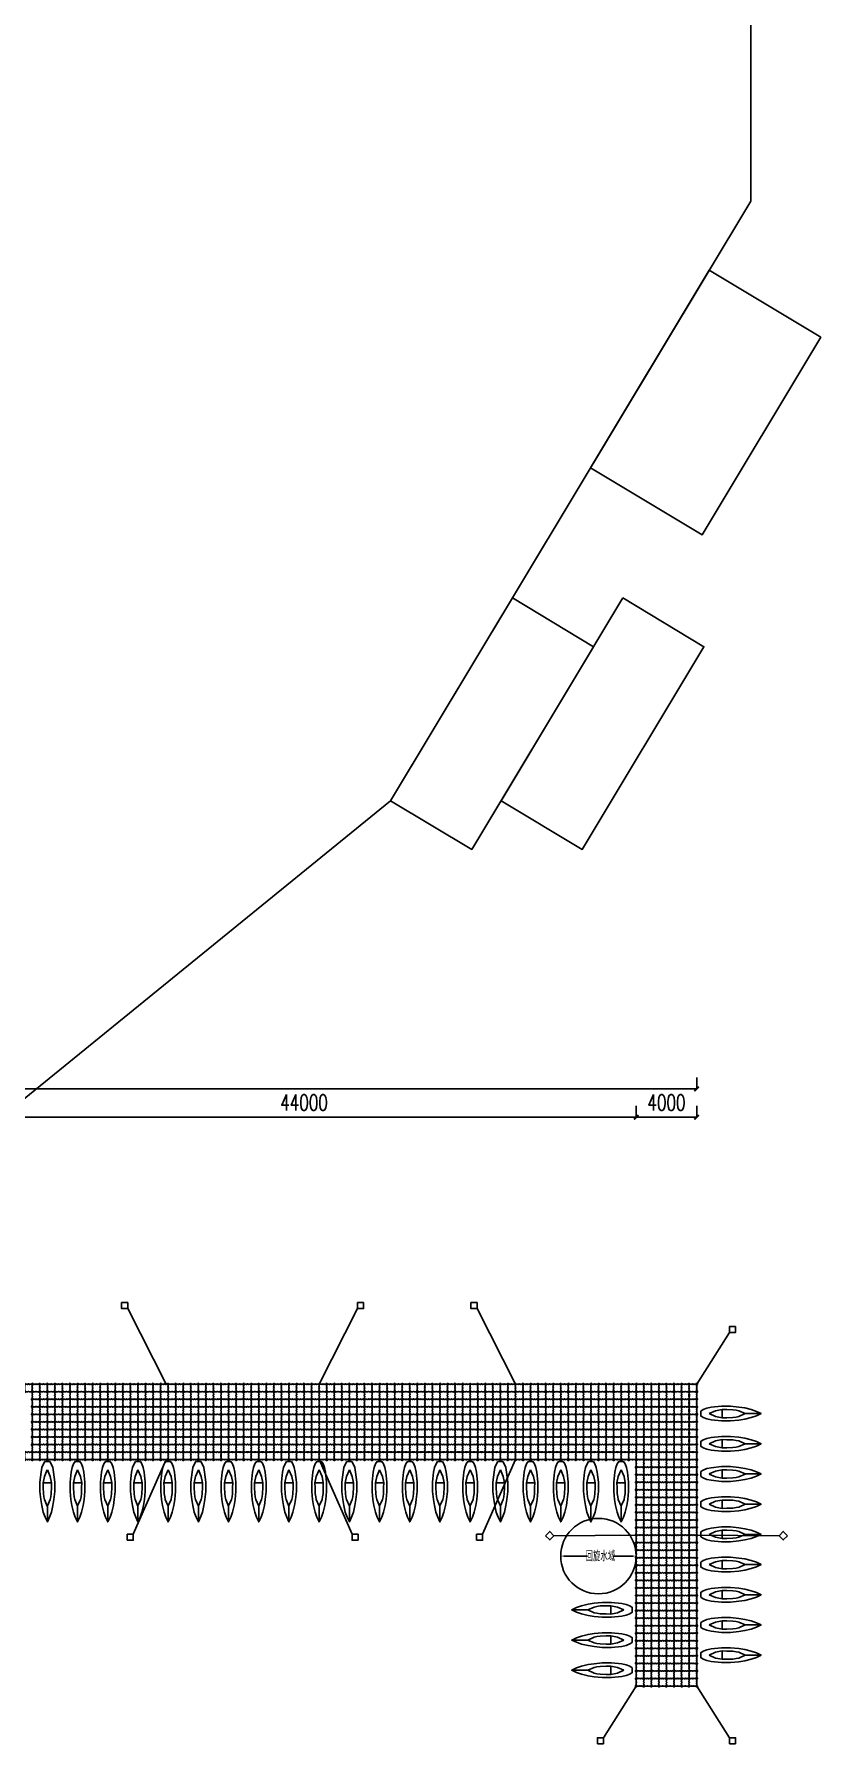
# Model space of a CAD drawing. Extents: x -2575501 to 16617496, y -2334620 to 1078419.
# Drawn here: x 7866715 to 7918807, y 340673 to 453913 of the extents above; entities that cross this region are included whole.
import ezdxf

# ---------------------------------------------------------------- set-up
doc = ezdxf.new("R2010")
doc.units = 0
doc.header["$LTSCALE"] = 10
doc.header["$MEASUREMENT"] = 0
for name, color, linetype in [('W-FLOAT_BOWL浮筒', 253, 'Continuous'), ('固定锚', 5, 'Continuous'), ('平面配景', 7, 'Continuous')]:
    doc.layers.add(name, color=color, linetype=linetype)
doc.styles.add('STANDARD_T3', font='simplex.shx', dxfattribs={"width": 0.7, "bigfont": 'gbcbig.shx'})
doc.dimstyles.new('W&&200', dxfattribs={"dimtxt": 700, "dimasz": 200, "dimexe": 500, "dimexo": 600, "dimgap": 200, "dimtad": 1, "dimdec": 0, "dimzin": 0, "dimdsep": 46, "dimtxsty": 'STANDARD_T3', "dimcen": 0.09, "dimclrd": 1, "dimclre": 1, "dimclrt": 7, "dimazin": 2, "dimtfac": 1, "dimtdec": 0, "dimtix": 1, "dimtmove": 2, "dimatfit": 3, "dimfxl": 100, "dimtolj": 1, "dimtzin": 0, "dimarcsym": 0})
doc.dimstyles.new('W__300', dxfattribs={"dimtxt": 1050, "dimasz": 300, "dimexe": 750, "dimexo": 900, "dimgap": 450, "dimtad": 1, "dimdec": 0, "dimzin": 0, "dimdsep": 46, "dimtxsty": 'STANDARD_T3', "dimblk": 'ARCHTICK', "dimcen": 0.09, "dimclrd": 1, "dimclre": 1, "dimclrt": 2, "dimadec": 0, "dimazin": 0, "dimtfac": 1, "dimtdec": 0, "dimtix": 1, "dimtmove": 2, "dimatfit": 3, "dimldrblk": 'ARCHTICK', "dimfxl": 1, "dimtolj": 1, "dimtzin": 0, "dimarcsym": 0})

# ---------------------------------------------------------------- blocks, each defined once
blk = doc.blocks.new('橙浮筒')
at = {"layer": 'W-FLOAT_BOWL浮筒', "color": 30}
for p, q in [((-549, 527), (-527, 549)), ((-549, 473), (-521, 445)), ((-549, 27), (-521, 55)), ((-516, 261), (-516, 239)), ((-484, 301), (-513, 268)), ((-484, 199), (-513, 232)), ((-500, 395), (-500, 351)), ((-500, 149), (-500, 105)), ((-484, 329), (-497, 345)), ((-484, 171), (-497, 155)), ((-481, 307), (-481, 323)), ((-481, 193), (-481, 177)), ((-445, 479), (-479, 445)), ((-479, 55), (-445, 21)), ((-473, 549), (-445, 521)), ((-351, 500), (-395, 500)), ((-351, 0), (-395, 0)), ((-329, 484), (-345, 497)), ((-307, 481), (-323, 481)), ((-301, 484), (-268, 513)), ((-297, -13), (-264, 16)), ((-239, 516), (-261, 516)), ((-242, 19), (-258, 19)), ((-203, -13), (-236, 16)), ((-199, 484), (-232, 513)), ((-193, 481), (-177, 481)), ((-171, 484), (-155, 497)), ((-105, 500), (-149, 500)), ((-105, 0), (-149, 0)), ((-27, 549), (-55, 521)), ((-55, 479), (-21, 445)), ((-21, 55), (-55, 21)), ((-19, 258), (-19, 242)), ((13, 297), (-16, 264)), ((13, 203), (-16, 236)), ((0, 395), (0, 351)), ((0, 149), (0, 105)), ((13, 333), (3, 345)), ((13, 167), (3, 155)), ((16, 304), (16, 326)), ((16, 196), (16, 174)), ((49, 473), (21, 445)), ((49, 27), (21, 55)), ((27, 549), (49, 527)), ((-527, -49), (-549, -27)), ((-473, -49), (-445, -21)), ((-333, -13), (-345, -3)), ((-304, -16), (-326, -16)), ((-196, -16), (-174, -16)), ((-167, -13), (-155, -3)), ((-27, -49), (-55, -21)), ((49, -27), (27, -49))]:
    blk.add_line(p, q, dxfattribs=at)
for centre, radius, start, end in [((-522, 500), 38, 135, 225), ((-522, 0), 38, 135, 225), ((-524, 500), 7, 90, 270), ((-524, 0), 7, 90, 270), ((-500, 522), 38, 45, 135), ((-500, 500), 25, 106.2602, 163.7398), ((-500, 500), 25, 196.2602, 253.7398), ((-500, 0), 25, 106.2602, 163.7398), ((-570, 395), 70, 0, 45), ((-570, 105), 70, 315, 0), ((-506, 261), 10, 137.72631, 180), ((-506, 239), 10, 180, 222.27369), ((-500, 524), 7, 0, 180), ((-500, 476), 7, 180, 0), ((-500, 24), 7, 0, 180), ((-430, 395), 70, 135, 180), ((-490, 351), 10, 180, 222.27369), ((-490, 149), 10, 137.72631, 180), ((-430, 105), 70, 180, 225), ((-500, 500), 25, 16.2602, 73.7398), ((-500, 500), 25, 286.2602, 343.7398), ((-500, 0), 25, 16.2602, 73.7398), ((-491, 323), 10, 0, 42.27369), ((-491, 307), 10, 317.72631, 0), ((-491, 193), 10, 0, 42.27369), ((-491, 177), 10, 317.72631, 0), ((-476, 500), 7, 270, 90), ((-476, 0), 7, 270, 90), ((-395, 570), 70, 225, 270), ((-395, 430), 70, 90, 135), ((-395, 70), 70, 225, 270), ((-395, -70), 70, 90, 135), ((-351, 490), 10, 47.72631, 90), ((-351, -10), 10, 47.72631, 90), ((-323, 491), 10, 227.72631, 270), ((-307, 491), 10, 270, 312.27369), ((-261, 506), 10, 90, 132.27369), ((-258, 9), 10, 90, 132.27369), ((-242, 9), 10, 47.72631, 90), ((-239, 506), 10, 47.72631, 90), ((-193, 491), 10, 227.72631, 270), ((-177, 491), 10, 270, 312.27369), ((-149, 490), 10, 90, 132.27369), ((-149, -10), 10, 90, 132.27369), ((-105, 570), 70, 270, 315), ((-105, 430), 70, 45, 90), ((-105, 70), 70, 270, 315), ((-105, -70), 70, 45, 90), ((-24, 500), 7, 90, 270), ((-24, 0), 7, 90, 270), ((0, 522), 38, 45, 135), ((0, 500), 25, 106.2602, 163.7398), ((0, 500), 25, 196.2602, 253.7398), ((0, 0), 25, 106.2602, 163.7398), ((-70, 395), 70, 0, 45), ((-70, 105), 70, 315, 0), ((-9, 258), 10, 137.72631, 180), ((-9, 242), 10, 180, 222.27369), ((0, 524), 7, 0, 180), ((0, 476), 7, 180, 0), ((0, 24), 7, 0, 180), ((70, 395), 70, 135, 180), ((10, 351), 10, 180, 222.27369), ((10, 149), 10, 137.72631, 180), ((70, 105), 70, 180, 225), ((0, 500), 25, 16.2602, 73.7398), ((0, 500), 25, 286.2602, 343.7398), ((0, 0), 25, 16.2602, 73.7398), ((6, 326), 10, 0, 42.27369), ((6, 304), 10, 317.72631, 0), ((6, 196), 10, 0, 42.27369), ((6, 174), 10, 317.72631, 0), ((24, 500), 7, 270, 90), ((24, 0), 7, 270, 90), ((22, 500), 38, 315, 45), ((22, 0), 38, 315, 45), ((-500, -22), 38, 225, 315), ((-500, 0), 25, 196.2602, 253.7398), ((-500, -24), 7, 180, 0), ((-500, 0), 25, 286.2602, 343.7398), ((-326, -6), 10, 227.72631, 270), ((-304, -6), 10, 270, 312.27369), ((-196, -6), 10, 227.72631, 270), ((-174, -6), 10, 270, 312.27369), ((0, -22), 38, 225, 315), ((0, 0), 25, 196.2602, 253.7398), ((0, -24), 7, 180, 0), ((0, 0), 25, 286.2602, 343.7398)]:
    blk.add_arc(centre, radius, start, end, dxfattribs=at)
blk = doc.blocks.new('*U227')
blk.add_blockref('橙浮筒', (250, -250))
blk = doc.blocks.new('*U228')
at = {"color": 0, "linetype": 'ByBlock', "lineweight": -2, "transparency": 16777216}
for p in [(0, 0), (0, -500), (0, -1000), (0, -1500), (0, -2000), (0, -2500), (0, -3000), (0, -3500)]:
    blk.add_blockref('*U227', p, dxfattribs=at)
blk = doc.blocks.new('*U211')
blk.add_blockref('橙浮筒', (250, -250))
blk = doc.blocks.new('*U212')
at = {"color": 0, "linetype": 'ByBlock', "lineweight": -2, "transparency": 16777216}
for p in [(0, 0), (500, 0), (1000, 0), (1500, 0), (2000, 0), (2500, 0), (3000, 0), (3500, 0), (4000, 0), (4500, 0), (5000, 0), (5500, 0), (6000, 0), (6500, 0), (7000, 0), (7500, 0), (8000, 0), (8500, 0), (9000, 0), (9500, 0), (10000, 0), (10500, 0), (11000, 0), (11500, 0), (12000, 0), (12500, 0), (13000, 0), (13500, 0), (14000, 0), (14500, 0), (15000, 0), (15500, 0), (16000, 0), (16500, 0), (17000, 0), (17500, 0), (18000, 0), (18500, 0), (19000, 0), (19500, 0), (20000, 0), (20500, 0), (21000, 0), (21500, 0), (22000, 0), (22500, 0), (23000, 0), (23500, 0), (24000, 0), (24500, 0), (25000, 0), (25500, 0), (26000, 0), (26500, 0), (27000, 0), (27500, 0), (28000, 0), (28500, 0), (29000, 0), (29500, 0), (30000, 0), (30500, 0), (31000, 0), (31500, 0), (32000, 0), (32500, 0), (33000, 0), (33500, 0), (34000, 0), (34500, 0), (35000, 0), (35500, 0), (36000, 0), (36500, 0)]:
    blk.add_blockref('*U211', p, dxfattribs=at)
blk = doc.blocks.new('蓝浮筒')
at = {"layer": 'W-FLOAT_BOWL浮筒', "color": 5}
for p, q in [((-549, 527), (-527, 549)), ((-549, 473), (-521, 445)), ((-549, 27), (-521, 55)), ((-516, 261), (-516, 239)), ((-484, 301), (-513, 268)), ((-484, 199), (-513, 232)), ((-500, 395), (-500, 351)), ((-500, 149), (-500, 105)), ((-484, 329), (-497, 345)), ((-484, 171), (-497, 155)), ((-481, 307), (-481, 323)), ((-481, 193), (-481, 177)), ((-445, 479), (-479, 445)), ((-479, 55), (-445, 21)), ((-473, 549), (-445, 521)), ((-351, 500), (-395, 500)), ((-351, 0), (-395, 0)), ((-329, 484), (-345, 497)), ((-307, 481), (-323, 481)), ((-301, 484), (-268, 513)), ((-297, -13), (-264, 16)), ((-239, 516), (-261, 516)), ((-242, 19), (-258, 19)), ((-203, -13), (-236, 16)), ((-199, 484), (-232, 513)), ((-193, 481), (-177, 481)), ((-171, 484), (-155, 497)), ((-105, 500), (-149, 500)), ((-105, 0), (-149, 0)), ((-27, 549), (-55, 521)), ((-55, 479), (-21, 445)), ((-21, 55), (-55, 21)), ((-19, 258), (-19, 242)), ((13, 297), (-16, 264)), ((13, 203), (-16, 236)), ((0, 395), (0, 351)), ((0, 149), (0, 105)), ((13, 333), (3, 345)), ((13, 167), (3, 155)), ((16, 304), (16, 326)), ((16, 196), (16, 174)), ((49, 473), (21, 445)), ((49, 27), (21, 55)), ((27, 549), (49, 527)), ((-527, -49), (-549, -27)), ((-473, -49), (-445, -21)), ((-333, -13), (-345, -3)), ((-304, -16), (-326, -16)), ((-196, -16), (-174, -16)), ((-167, -13), (-155, -3)), ((-27, -49), (-55, -21)), ((49, -27), (27, -49))]:
    blk.add_line(p, q, dxfattribs=at)
for centre, radius, start, end in [((-522, 500), 38, 135, 225), ((-522, 0), 38, 135, 225), ((-524, 500), 7, 90, 270), ((-524, 0), 7, 90, 270), ((-500, 522), 38, 45, 135), ((-500, 500), 25, 106.2602, 163.7398), ((-500, 500), 25, 196.2602, 253.7398), ((-500, 0), 25, 106.2602, 163.7398), ((-570, 395), 70, 0, 45), ((-570, 105), 70, 315, 0), ((-506, 261), 10, 137.72631, 180), ((-506, 239), 10, 180, 222.27369), ((-500, 524), 7, 0, 180), ((-500, 476), 7, 180, 0), ((-500, 24), 7, 0, 180), ((-430, 395), 70, 135, 180), ((-490, 351), 10, 180, 222.27369), ((-490, 149), 10, 137.72631, 180), ((-430, 105), 70, 180, 225), ((-500, 500), 25, 16.2602, 73.7398), ((-500, 500), 25, 286.2602, 343.7398), ((-500, 0), 25, 16.2602, 73.7398), ((-491, 323), 10, 0, 42.27369), ((-491, 307), 10, 317.72631, 0), ((-491, 193), 10, 0, 42.27369), ((-491, 177), 10, 317.72631, 0), ((-476, 500), 7, 270, 90), ((-476, 0), 7, 270, 90), ((-395, 570), 70, 225, 270), ((-395, 430), 70, 90, 135), ((-395, 70), 70, 225, 270), ((-395, -70), 70, 90, 135), ((-351, 490), 10, 47.72631, 90), ((-351, -10), 10, 47.72631, 90), ((-323, 491), 10, 227.72631, 270), ((-307, 491), 10, 270, 312.27369), ((-261, 506), 10, 90, 132.27369), ((-258, 9), 10, 90, 132.27369), ((-242, 9), 10, 47.72631, 90), ((-239, 506), 10, 47.72631, 90), ((-193, 491), 10, 227.72631, 270), ((-177, 491), 10, 270, 312.27369), ((-149, 490), 10, 90, 132.27369), ((-149, -10), 10, 90, 132.27369), ((-105, 570), 70, 270, 315), ((-105, 430), 70, 45, 90), ((-105, 70), 70, 270, 315), ((-105, -70), 70, 45, 90), ((-24, 500), 7, 90, 270), ((-24, 0), 7, 90, 270), ((0, 522), 38, 45, 135), ((0, 500), 25, 106.2602, 163.7398), ((0, 500), 25, 196.2602, 253.7398), ((0, 0), 25, 106.2602, 163.7398), ((-70, 395), 70, 0, 45), ((-70, 105), 70, 315, 0), ((-9, 258), 10, 137.72631, 180), ((-9, 242), 10, 180, 222.27369), ((0, 524), 7, 0, 180), ((0, 476), 7, 180, 0), ((0, 24), 7, 0, 180), ((70, 395), 70, 135, 180), ((10, 351), 10, 180, 222.27369), ((10, 149), 10, 137.72631, 180), ((70, 105), 70, 180, 225), ((0, 500), 25, 16.2602, 73.7398), ((0, 500), 25, 286.2602, 343.7398), ((0, 0), 25, 16.2602, 73.7398), ((6, 326), 10, 0, 42.27369), ((6, 304), 10, 317.72631, 0), ((6, 196), 10, 0, 42.27369), ((6, 174), 10, 317.72631, 0), ((24, 500), 7, 270, 90), ((24, 0), 7, 270, 90), ((22, 500), 38, 315, 45), ((22, 0), 38, 315, 45), ((-500, -22), 38, 225, 315), ((-500, 0), 25, 196.2602, 253.7398), ((-500, -24), 7, 180, 0), ((-500, 0), 25, 286.2602, 343.7398), ((-326, -6), 10, 227.72631, 270), ((-304, -6), 10, 270, 312.27369), ((-196, -6), 10, 227.72631, 270), ((-174, -6), 10, 270, 312.27369), ((0, -22), 38, 225, 315), ((0, 0), 25, 196.2602, 253.7398), ((0, -24), 7, 180, 0), ((0, 0), 25, 286.2602, 343.7398)]:
    blk.add_arc(centre, radius, start, end, dxfattribs=at)
blk = doc.blocks.new('*U249')
blk.add_blockref('蓝浮筒', (250, -250))
blk = doc.blocks.new('*U250')
at = {"color": 0, "linetype": 'ByBlock', "lineweight": -2, "transparency": 16777216}
for p in [(55500, 3500), (56000, 3500), (56500, 3500), (57000, 3500), (57500, 3500), (58000, 3500), (58500, 3500), (59000, 3500), (59500, 3500), (60000, 3500), (60500, 3500), (61000, 3500), (61500, 3500), (62000, 3500), (62500, 3500), (63000, 3500), (63500, 3500), (64000, 3500), (64500, 3500), (65000, 3500), (65500, 3500), (66000, 3500), (66500, 3500), (67000, 3500), (67500, 3500), (68000, 3500), (68500, 3500), (69000, 3500), (69500, 3500), (70000, 3500), (70500, 3500), (71000, 3500), (71500, 3500), (72000, 3500), (72500, 3500), (73000, 3500), (73500, 3500), (74000, 3500), (74500, 3500), (75000, 3500), (75500, 3500), (76000, 3500), (76500, 3500), (77000, 3500), (77500, 3500), (78000, 3500), (78500, 3500), (79000, 3500), (79500, 3500), (80000, 3500), (80500, 3500), (81000, 3500), (81500, 3500), (82000, 3500), (82500, 3500), (83000, 3500), (83500, 3500), (84000, 3500), (84500, 3500), (85000, 3500), (85500, 3500), (86000, 3500), (86500, 3500), (87000, 3500), (87500, 3500), (88000, 3500), (88500, 3500), (89000, 3500), (89500, 3500), (90000, 3500), (90500, 3500), (91000, 3500), (91500, 3500), (92000, 3500), (92500, 3500), (93000, 3500), (93500, 3500), (94000, 3500), (94500, 3500), (95000, 3500), (95500, 3500), (96000, 3500), (96500, 3500), (97000, 3500), (97500, 3500), (98000, 3500), (98500, 3500), (55500, 3000), (55500, 2500), (55500, 2000), (56000, 3000), (56000, 2500), (56000, 2000), (56500, 3000), (56500, 2500), (56500, 2000), (57000, 3000), (57000, 2500), (57000, 2000), (57500, 3000), (57500, 2500), (57500, 2000), (58000, 3000), (58000, 2500), (58000, 2000), (58500, 3000), (58500, 2500), (58500, 2000), (59000, 3000), (59000, 2500), (59000, 2000), (59500, 3000), (59500, 2500), (59500, 2000), (60000, 3000), (60000, 2500), (60000, 2000), (60500, 3000), (60500, 2500), (60500, 2000), (61000, 3000), (61000, 2500), (61000, 2000), (61500, 3000), (61500, 2500), (61500, 2000), (62000, 3000), (62000, 2500), (62000, 2000), (62500, 3000), (62500, 2500), (62500, 2000), (63000, 3000), (63000, 2500), (63000, 2000), (63500, 3000), (63500, 2500), (63500, 2000), (64000, 3000), (64000, 2500), (64000, 2000), (64500, 3000), (64500, 2500), (64500, 2000), (65000, 3000), (65000, 2500), (65000, 2000), (65500, 3000), (65500, 2500), (65500, 2000), (66000, 3000), (66000, 2500), (66000, 2000), (66500, 3000), (66500, 2500), (66500, 2000), (67000, 3000), (67000, 2500), (67000, 2000), (67500, 3000), (67500, 2500), (67500, 2000), (68000, 3000), (68000, 2500), (68000, 2000), (68500, 3000), (68500, 2500), (68500, 2000), (69000, 3000), (69000, 2500), (69000, 2000), (69500, 3000), (69500, 2500), (69500, 2000), (70000, 3000), (70000, 2500), (70000, 2000), (70500, 3000), (70500, 2500), (70500, 2000), (71000, 3000), (71000, 2500), (71000, 2000), (71500, 3000), (71500, 2500), (71500, 2000), (72000, 3000), (72000, 2500), (72000, 2000), (72500, 3000), (72500, 2500), (72500, 2000), (73000, 3000), (73000, 2500), (73000, 2000), (73500, 3000), (73500, 2500), (73500, 2000), (74000, 3000), (74000, 2500), (74000, 2000), (74500, 3000), (74500, 2500), (74500, 2000), (75000, 3000), (75000, 2500), (75000, 2000), (75500, 3000), (75500, 2500), (75500, 2000), (76000, 3000), (76000, 2500), (76000, 2000), (76500, 3000), (76500, 2500), (76500, 2000), (77000, 3000), (77000, 2500), (77000, 2000), (77500, 3000), (77500, 2500), (77500, 2000), (78000, 3000), (78000, 2500), (78000, 2000), (78500, 3000), (78500, 2500), (78500, 2000), (79000, 3000), (79000, 2500), (79000, 2000), (79500, 3000), (79500, 2500), (79500, 2000), (80000, 3000), (80000, 2500), (80000, 2000), (80500, 3000), (80500, 2500), (80500, 2000), (81000, 3000), (81000, 2500), (81000, 2000), (81500, 3000), (81500, 2500), (81500, 2000), (82000, 3000), (82000, 2500), (82000, 2000), (82500, 3000), (82500, 2500), (82500, 2000), (83000, 3000), (83000, 2500), (83000, 2000), (83500, 3000), (83500, 2500), (83500, 2000), (84000, 3000), (84000, 2500), (84000, 2000), (84500, 3000), (84500, 2500), (84500, 2000), (85000, 3000), (85000, 2500), (85000, 2000), (85500, 3000), (85500, 2500), (85500, 2000), (86000, 3000), (86000, 2500), (86000, 2000), (86500, 3000), (86500, 2500), (86500, 2000), (87000, 3000), (87000, 2500), (87000, 2000), (87500, 3000), (87500, 2500), (87500, 2000), (88000, 3000), (88000, 2500), (88000, 2000), (88500, 3000), (88500, 2500), (88500, 2000), (89000, 3000), (89000, 2500), (89000, 2000), (89500, 3000), (89500, 2500), (89500, 2000), (90000, 3000), (90000, 2500), (90000, 2000), (90500, 3000), (90500, 2500), (90500, 2000), (91000, 3000), (91000, 2500), (91000, 2000), (91500, 3000), (91500, 2500), (91500, 2000), (92000, 3000), (92000, 2500), (92000, 2000), (92500, 3000), (92500, 2500), (92500, 2000), (93000, 3000), (93000, 2500), (93000, 2000), (93500, 3000), (93500, 2500), (93500, 2000), (94000, 3000), (94000, 2500), (94000, 2000), (94500, 3000), (94500, 2500), (94500, 2000), (95000, 3000), (95000, 2500), (95000, 2000), (95500, 3000), (95500, 2500), (95500, 2000), (96000, 3000), (96000, 2500), (96000, 2000), (96500, 3000), (96500, 2500), (96500, 2000), (97000, 3000), (97000, 2500), (97000, 2000), (97500, 3000), (97500, 2500), (97500, 2000), (98000, 3000), (98000, 2500), (98000, 2000), (98500, 3000), (98500, 2500), (98500, 2000), (55500, 1500), (55500, 1000), (56000, 1500), (56000, 1000), (56500, 1500), (56500, 1000), (57000, 1500), (57000, 1000), (57500, 1500), (57500, 1000), (58000, 1500), (58000, 1000), (58500, 1500), (58500, 1000), (59000, 1500), (59000, 1000), (59500, 1500), (59500, 1000), (60000, 1500), (60000, 1000), (60500, 1500), (60500, 1000), (61000, 1500), (61000, 1000), (61500, 1500), (61500, 1000), (62000, 1500), (62000, 1000), (62500, 1500), (62500, 1000), (63000, 1500), (63000, 1000), (63500, 1500), (63500, 1000), (64000, 1500), (64000, 1000), (64500, 1500), (64500, 1000), (65000, 1500), (65000, 1000), (65500, 1500), (65500, 1000), (66000, 1500), (66000, 1000), (66500, 1500), (66500, 1000), (67000, 1500), (67000, 1000), (67500, 1500), (67500, 1000), (68000, 1500), (68000, 1000), (68500, 1500), (68500, 1000), (69000, 1500), (69000, 1000), (69500, 1500), (69500, 1000), (70000, 1500), (70000, 1000), (70500, 1500), (70500, 1000), (71000, 1500), (71000, 1000), (71500, 1500), (71500, 1000), (72000, 1500), (72000, 1000), (72500, 1500), (72500, 1000), (73000, 1500), (73000, 1000), (73500, 1500), (73500, 1000), (74000, 1500), (74000, 1000), (74500, 1500), (74500, 1000), (75000, 1500), (75000, 1000), (75500, 1500), (75500, 1000), (76000, 1500), (76000, 1000), (76500, 1500), (76500, 1000), (77000, 1500), (77000, 1000), (77500, 1500), (77500, 1000), (78000, 1500), (78000, 1000), (78500, 1500), (78500, 1000), (79000, 1500), (79000, 1000), (79500, 1500), (79500, 1000), (80000, 1500), (80000, 1000), (80500, 1500), (80500, 1000), (81000, 1500), (81000, 1000), (81500, 1500), (81500, 1000), (82000, 1500), (82000, 1000), (82500, 1500), (82500, 1000), (83000, 1500), (83000, 1000), (83500, 1500), (83500, 1000), (84000, 1500), (84000, 1000), (84500, 1500), (84500, 1000), (85000, 1500), (85000, 1000), (85500, 1500), (85500, 1000), (86000, 1500), (86000, 1000), (86500, 1500), (86500, 1000), (87000, 1500), (87000, 1000), (87500, 1500), (87500, 1000), (88000, 1500), (88000, 1000), (88500, 1500), (88500, 1000), (89000, 1500), (89000, 1000), (89500, 1500), (89500, 1000), (90000, 1500), (90000, 1000), (90500, 1500), (90500, 1000), (91000, 1500), (91000, 1000), (91500, 1500), (91500, 1000), (92000, 1500), (92000, 1000), (92500, 1500), (92500, 1000), (93000, 1500), (93000, 1000), (93500, 1500), (93500, 1000), (94000, 1500), (94000, 1000), (94500, 1500), (94500, 1000), (95000, 1500), (95000, 1000), (95500, 1500), (95500, 1000), (96000, 1500), (96000, 1000), (96500, 1500), (96500, 1000), (97000, 1500), (97000, 1000), (97500, 1500), (97500, 1000), (98000, 1500), (98000, 1000), (98500, 1500), (98500, 1000), (55500, 500), (55500, 0), (56000, 500), (56000, 0), (56500, 500), (56500, 0), (57000, 500), (57000, 0), (57500, 500), (57500, 0), (58000, 500), (58000, 0), (58500, 500), (58500, 0), (59000, 500), (59000, 0), (59500, 500), (59500, 0), (60000, 500), (60000, 0), (60500, 500), (60500, 0), (61000, 500), (61000, 0), (61500, 500), (61500, 0), (62000, 500), (62000, 0), (62500, 500), (62500, 0), (63000, 500), (63000, 0), (63500, 500), (63500, 0), (64000, 500), (64000, 0), (64500, 500), (64500, 0), (65000, 500), (65000, 0), (65500, 500), (65500, 0), (66000, 500), (66000, 0), (66500, 500), (66500, 0), (67000, 500), (67000, 0), (67500, 500), (67500, 0), (68000, 500), (68000, 0), (68500, 500), (68500, 0), (69000, 500), (69000, 0), (69500, 500), (69500, 0), (70000, 500), (70000, 0), (70500, 500), (70500, 0), (71000, 500), (71000, 0), (71500, 500), (71500, 0), (72000, 500), (72000, 0), (72500, 500), (72500, 0), (73000, 500), (73000, 0), (73500, 500), (73500, 0), (74000, 500), (74000, 0), (74500, 500), (74500, 0), (75000, 500), (75000, 0), (75500, 500), (75500, 0), (76000, 500), (76000, 0), (76500, 500), (76500, 0), (77000, 500), (77000, 0), (77500, 500), (77500, 0), (78000, 500), (78000, 0), (78500, 500), (78500, 0), (79000, 500), (79000, 0), (79500, 500), (79500, 0), (80000, 500), (80000, 0), (80500, 500), (80500, 0), (81000, 500), (81000, 0), (81500, 500), (81500, 0), (82000, 500), (82000, 0), (82500, 500), (82500, 0), (83000, 500), (83000, 0), (83500, 500), (83500, 0), (84000, 500), (84000, 0), (84500, 500), (84500, 0), (85000, 500), (85000, 0), (85500, 500), (85500, 0), (86000, 500), (86000, 0), (86500, 500), (86500, 0), (87000, 500), (87000, 0), (87500, 500), (87500, 0), (88000, 500), (88000, 0), (88500, 500), (88500, 0), (89000, 500), (89000, 0), (89500, 500), (89500, 0), (90000, 500), (90000, 0), (90500, 500), (90500, 0), (91000, 500), (91000, 0), (91500, 500), (91500, 0), (92000, 500), (92000, 0), (92500, 500), (92500, 0), (93000, 500), (93000, 0), (93500, 500), (93500, 0), (94000, 500), (94000, 0), (94500, 500), (94500, 0), (95000, 500), (95000, 0), (95500, 500), (95500, 0), (96000, 500), (96000, 0), (96500, 500), (96500, 0), (97000, 500), (97000, 0), (97500, 500), (97500, 0), (98000, 500), (98000, 0), (98500, 500), (98500, 0)]:
    blk.add_blockref('*U249', p, dxfattribs=at)
blk = doc.blocks.new('*U237')
blk.add_blockref('橙浮筒', (250, -250))
blk = doc.blocks.new('*U238')
at = {"color": 0, "linetype": 'ByBlock', "lineweight": -2, "transparency": 16777216}
for p in [(0, 0), (500, 0), (1000, 0), (1500, 0), (2000, 0), (2500, 0), (3000, 0), (3500, 0), (4000, 0), (4500, 0), (5000, 0), (5500, 0), (6000, 0), (6500, 0), (7000, 0), (7500, 0), (8000, 0), (8500, 0), (9000, 0), (9500, 0), (10000, 0), (10500, 0), (11000, 0), (11500, 0), (12000, 0), (12500, 0), (13000, 0), (13500, 0), (14000, 0), (14500, 0), (15000, 0), (15500, 0), (16000, 0), (16500, 0), (17000, 0), (17500, 0), (18000, 0), (18500, 0), (19000, 0), (19500, 0), (20000, 0), (20500, 0), (21000, 0), (21500, 0), (22000, 0), (22500, 0), (23000, 0), (23500, 0), (24000, 0), (24500, 0), (25000, 0), (25500, 0), (26000, 0), (26500, 0), (27000, 0), (27500, 0), (28000, 0), (28500, 0), (29000, 0), (29500, 0), (30000, 0), (30500, 0), (31000, 0), (31500, 0), (32000, 0), (32500, 0), (33000, 0), (33500, 0), (34000, 0), (34500, 0), (35000, 0), (35500, 0), (36000, 0), (36500, 0), (37000, 0), (37500, 0), (38000, 0), (38500, 0), (39000, 0), (39500, 0), (40000, 0), (40500, 0), (41000, 0), (41500, 0), (42000, 0), (42500, 0), (43000, 0), (43500, 0), (44000, 0), (44500, 0), (45000, 0), (45500, 0), (46000, 0), (46500, 0), (47000, 0), (47500, 0), (48000, 0)]:
    blk.add_blockref('*U237', p, dxfattribs=at)
blk = doc.blocks.new('*U243')
at = {"color": 5, "const_width": 20, "elevation": 0}
blk.add_lwpolyline([(100, 0, 1), (-100, 0, 1)], format="xyb", close=True, dxfattribs=at)
blk = doc.blocks.new('*U244')
at = {"color": 0, "linetype": 'ByBlock', "lineweight": -2, "transparency": 16777216}
for p in [(52000, 0), (54000, 0), (56000, 0), (58000, 0), (60000, 0), (62000, 0), (64000, 0), (66000, 0), (68000, 0), (70000, 0), (72000, 0), (74000, 0), (76000, 0), (78000, 0), (80000, 0), (82000, 0), (84000, 0), (86000, 0), (88000, 0), (90000, 0)]:
    blk.add_blockref('*U243', p, dxfattribs=at)
blk = doc.blocks.new('渔船')
at = {"layer": '平面配景'}
for p, q in [((-810, -178), (-1241, 10)), ((-810, 200), (-1237, 11)), ((-810, 200), (-378, 287)), ((-378, 287), (-378, -265)), ((-378, 287), (-70, 283)), ((-70, 283), (332, 268)), ((332, 268), (553, 240)), ((553, 240), (727, 200)), ((727, 200), (1154, 11)), ((727, -178), (1157, 10)), ((2210, 11), (1156, 11)), ((-810, -178), (-378, -265)), ((-378, -265), (-70, -261)), ((-70, -261), (332, -245)), ((332, -245), (553, -218)), ((553, -218), (727, -178))]:
    blk.add_line(p, q, dxfattribs=at)
blk.add_lwpolyline([(190, -478), (727, -423), (1129, -360), (1555, -257), (1902, -139), (2210, 11), (1902, 161), (1555, 279), (1129, 382), (727, 445), (190, 500), (-425, 500), (-1096, 429), (-1396, 366), (-1640, 272), (-1790, 169), (-1790, -147), (-1640, -249), (-1396, -344), (-1096, -407), (-425, -478)], close=True, dxfattribs=at)
blk = doc.blocks.new('*U245')
at = {"rotation": 270}
blk.add_blockref('渔船', (-11, 210), dxfattribs=at)
blk = doc.blocks.new('*U246')
at = {"color": 0, "linetype": 'ByBlock', "lineweight": -2, "transparency": 16777216}
for p in [(52000, 0), (54000, 0), (56000, 0), (58000, 0), (60000, 0), (62000, 0), (64000, 0), (66000, 0), (68000, 0), (70000, 0), (72000, 0), (74000, 0), (76000, 0), (78000, 0), (80000, 0), (82000, 0), (84000, 0), (86000, 0), (88000, 0), (90000, 0)]:
    blk.add_blockref('*U245', p, dxfattribs=at)
blk = doc.blocks.new('_ArchTick')
at = {"color": 0, "linetype": 'ByBlock', "const_width": 0.4}
blk.add_lwpolyline([(-0.5, -0.5), (0.5, 0.5)], dxfattribs=at)
blk = doc.blocks.new('*D254')
at = {"color": 1, "lineweight": -2, "transparency": 16777216}
for p, q in [((7862587, 382173), (7862587, 382924)), ((7906587, 382173), (7906587, 382924)), ((7862587, 382174), (7906587, 382174))]:
    blk.add_line(p, q, dxfattribs=at)
at = {"layer": 'Defpoints', "color": 0, "transparency": 16777216}
for p in [(7906587, 382174), (7862587, 364496), (7906587, 359496)]:
    blk.add_point(p, dxfattribs=at)
at = {"color": 1, "lineweight": -2, "transparency": 16777216, "xscale": 300, "yscale": 300, "zscale": 300, "rotation": 180}
blk.add_blockref('_ArchTick', (7862587, 382174), dxfattribs=at)
at = {"color": 1, "lineweight": -2, "transparency": 16777216, "xscale": 300, "yscale": 300, "zscale": 300}
blk.add_blockref('_ArchTick', (7906587, 382174), dxfattribs=at)
at = {"color": 0, "transparency": 16777216, "insert": (7884587, 383149), "char_height": 1050, "attachment_point": 5, "style": 'STANDARD_T3'}
blk.add_mtext('\\A1;44000', dxfattribs=at)
blk = doc.blocks.new('*D251')
at = {"color": 1, "lineweight": -2, "transparency": 16777216}
for p, q in [((7810587, 384052), (7810587, 384803)), ((7810587, 384053), (7910587, 384053)), ((7910587, 384052), (7910587, 384803))]:
    blk.add_line(p, q, dxfattribs=at)
at = {"layer": 'Defpoints', "color": 0, "transparency": 16777216}
for p in [(7910587, 384053), (7810587, 364496), (7910587, 364496)]:
    blk.add_point(p, dxfattribs=at)
at = {"color": 1, "lineweight": -2, "transparency": 16777216, "xscale": 300, "yscale": 300, "zscale": 300, "rotation": 180}
blk.add_blockref('_ArchTick', (7810587, 384053), dxfattribs=at)
at = {"color": 1, "lineweight": -2, "transparency": 16777216, "xscale": 300, "yscale": 300, "zscale": 300}
blk.add_blockref('_ArchTick', (7910587, 384053), dxfattribs=at)
at = {"color": 0, "transparency": 16777216, "insert": (7860587, 385028), "char_height": 1050, "attachment_point": 5, "style": 'STANDARD_T3'}
blk.add_mtext('\\A1;100000', dxfattribs=at)
blk = doc.blocks.new('*D256')
at = {"color": 1, "lineweight": -2, "transparency": 16777216}
for p, q in [((7901782, 353108), (7903346, 353108)), ((7906382, 353108), (7905076, 353108))]:
    blk.add_line(p, q, dxfattribs=at)
at = {"color": 1, "transparency": 16777216}
for points in [[(7901782, 353141), (7901782, 353074), (7901582, 353108)], [(7906382, 353141), (7906382, 353074), (7906582, 353108)]]:
    blk.add_solid(points, dxfattribs=at)
at = {"layer": 'Defpoints', "color": 0, "transparency": 16777216}
for p in [(7901582, 353108), (7906582, 353108)]:
    blk.add_point(p, dxfattribs=at)
at = {"color": 7, "transparency": 16777216, "insert": (7904211, 353108), "char_height": 700, "attachment_point": 5, "style": 'STANDARD_T3'}
blk.add_mtext('\\A1;回旋水域', dxfattribs=at)
blk = doc.blocks.new('*U267')
blk.add_blockref('橙浮筒', (250, -250))
blk = doc.blocks.new('*U268')
at = {"color": 0, "linetype": 'ByBlock', "lineweight": -2, "transparency": 16777216}
for p in [(0, 0), (0, -500), (0, -1000), (0, -1500), (0, -2000), (0, -2500), (0, -3000), (0, -3500), (0, -4000), (0, -4500), (0, -5000), (0, -5500), (0, -6000), (0, -6500), (0, -7000), (0, -7500), (0, -8000), (0, -8500), (0, -9000), (0, -9500), (0, -10000), (0, -10500), (0, -11000), (0, -11500), (0, -12000), (0, -12500), (0, -13000), (0, -13500), (0, -14000), (0, -14500), (0, -15000)]:
    blk.add_blockref('*U267', p, dxfattribs=at)
blk = doc.blocks.new('*U259')
blk.add_blockref('橙浮筒', (250, -250))
blk = doc.blocks.new('*U260')
at = {"color": 0, "linetype": 'ByBlock', "lineweight": -2, "transparency": 16777216}
for p in [(0, 0), (0, -500), (0, -1000), (0, -1500), (0, -2000), (0, -2500), (0, -3000), (0, -3500), (0, -4000), (0, -4500), (0, -5000), (0, -5500), (0, -6000), (0, -6500), (0, -7000), (0, -7500), (0, -8000), (0, -8500), (0, -9000), (0, -9500), (0, -10000), (0, -10500), (0, -11000), (0, -11500), (0, -12000), (0, -12500), (0, -13000), (0, -13500), (0, -14000), (0, -14500)]:
    blk.add_blockref('*U259', p, dxfattribs=at)
blk = doc.blocks.new('*U257')
blk.add_blockref('橙浮筒', (250, -250))
blk = doc.blocks.new('*U258')
at = {"color": 0, "linetype": 'ByBlock', "lineweight": -2, "transparency": 16777216}
for p in [(0, 0), (500, 0), (1000, 0), (1500, 0), (2000, 0), (2500, 0)]:
    blk.add_blockref('*U257', p, dxfattribs=at)
blk = doc.blocks.new('*U269')
blk.add_blockref('蓝浮筒', (250, -250))
blk = doc.blocks.new('*U270')
at = {"color": 0, "linetype": 'ByBlock', "lineweight": -2, "transparency": 16777216}
for p in [(0, 14500), (500, 14500), (1000, 14500), (1500, 14500), (2000, 14500), (2500, 14500), (0, 14000), (0, 13500), (500, 14000), (500, 13500), (1000, 14000), (1000, 13500), (1500, 14000), (1500, 13500), (2000, 14000), (2000, 13500), (2500, 14000), (2500, 13500), (0, 13000), (0, 12500), (500, 13000), (500, 12500), (1000, 13000), (1000, 12500), (1500, 13000), (1500, 12500), (2000, 13000), (2000, 12500), (2500, 13000), (2500, 12500), (0, 12000), (0, 11500), (500, 12000), (500, 11500), (1000, 12000), (1000, 11500), (1500, 12000), (1500, 11500), (2000, 12000), (2000, 11500), (2500, 12000), (2500, 11500), (0, 11000), (0, 10500), (0, 10000), (500, 11000), (500, 10500), (500, 10000), (1000, 11000), (1000, 10500), (1000, 10000), (1500, 11000), (1500, 10500), (1500, 10000), (2000, 11000), (2000, 10500), (2000, 10000), (2500, 11000), (2500, 10500), (2500, 10000), (0, 9500), (0, 9000), (500, 9500), (500, 9000), (1000, 9500), (1000, 9000), (1500, 9500), (1500, 9000), (2000, 9500), (2000, 9000), (2500, 9500), (2500, 9000), (0, 8500), (0, 8000), (500, 8500), (500, 8000), (1000, 8500), (1000, 8000), (1500, 8500), (1500, 8000), (2000, 8500), (2000, 8000), (2500, 8500), (2500, 8000), (0, 7500), (0, 7000), (0, 6500), (500, 7500), (500, 7000), (500, 6500), (1000, 7500), (1000, 7000), (1000, 6500), (1500, 7500), (1500, 7000), (1500, 6500), (2000, 7500), (2000, 7000), (2000, 6500), (2500, 7500), (2500, 7000), (2500, 6500), (0, 6000), (0, 5500), (500, 6000), (500, 5500), (1000, 6000), (1000, 5500), (1500, 6000), (1500, 5500), (2000, 6000), (2000, 5500), (2500, 6000), (2500, 5500), (0, 5000), (0, 4500), (500, 5000), (500, 4500), (1000, 5000), (1000, 4500), (1500, 5000), (1500, 4500), (2000, 5000), (2000, 4500), (2500, 5000), (2500, 4500), (0, 4000), (0, 3500), (500, 4000), (500, 3500), (1000, 4000), (1000, 3500), (1500, 4000), (1500, 3500), (2000, 4000), (2000, 3500), (2500, 4000), (2500, 3500), (0, 3000), (0, 2500), (0, 2000), (500, 3000), (500, 2500), (500, 2000), (1000, 3000), (1000, 2500), (1000, 2000), (1500, 3000), (1500, 2500), (1500, 2000), (2000, 3000), (2000, 2500), (2000, 2000), (2500, 3000), (2500, 2500), (2500, 2000), (0, 1500), (0, 1000), (500, 1500), (500, 1000), (1000, 1500), (1000, 1000), (1500, 1500), (1500, 1000), (2000, 1500), (2000, 1000), (2500, 1500), (2500, 1000), (0, 500), (0, 0), (500, 500), (500, 0), (1000, 500), (1000, 0), (1500, 500), (1500, 0), (2000, 500), (2000, 0), (2500, 500), (2500, 0)]:
    blk.add_blockref('*U269', p, dxfattribs=at)
blk = doc.blocks.new('*U271')
at = {"rotation": 180}
blk.add_blockref('渔船', (210, 11), dxfattribs=at)
blk = doc.blocks.new('*U272')
at = {"color": 0, "linetype": 'ByBlock', "lineweight": -2, "transparency": 16777216}
for p in [(0, 0), (0, -2000), (0, -4000), (0, -6000), (0, -8000), (0, -10000), (0, -12000), (0, -14000), (0, -16000)]:
    blk.add_blockref('*U271', p, dxfattribs=at)
blk = doc.blocks.new('*U261')
at = {"color": 5, "const_width": 20, "elevation": 0}
blk.add_lwpolyline([(100, 0, 1), (-100, 0, 1)], format="xyb", close=True, dxfattribs=at)
blk = doc.blocks.new('*U262')
at = {"color": 0, "linetype": 'ByBlock', "lineweight": -2, "transparency": 16777216}
for p in [(0, 0), (2000, 0), (4000, 0), (6000, 0), (8000, 0), (10000, 0), (12000, 0), (14000, 0), (16000, 0)]:
    blk.add_blockref('*U261', p, dxfattribs=at)
blk = doc.blocks.new('*U263')
at = {"rotation": 180}
blk.add_blockref('渔船', (210, 11), dxfattribs=at)
blk = doc.blocks.new('*U264')
at = {"color": 0, "linetype": 'ByBlock', "lineweight": -2, "transparency": 16777216}
for p in [(0, 0), (0, -2000), (0, -4000)]:
    blk.add_blockref('*U263', p, dxfattribs=at)
blk = doc.blocks.new('*U265')
at = {"color": 5, "const_width": 20, "elevation": 0}
blk.add_lwpolyline([(100, 0, 1), (-100, 0, 1)], format="xyb", close=True, dxfattribs=at)
blk = doc.blocks.new('*U266')
at = {"color": 0, "linetype": 'ByBlock', "lineweight": -2, "transparency": 16777216}
for p in [(0, 0), (2000, 0), (4000, 0)]:
    blk.add_blockref('*U265', p, dxfattribs=at)
blk = doc.blocks.new('*U273')
blk.add_blockref('橙浮筒', (250, -250))
blk = doc.blocks.new('*U274')
at = {"color": 0, "linetype": 'ByBlock', "lineweight": -2, "transparency": 16777216}
for p in [(0, 0), (500, 0), (1000, 0), (1500, 0), (2000, 0), (2500, 0), (3000, 0), (3500, 0), (4000, 0), (4500, 0), (5000, 0), (5500, 0), (6000, 0), (6500, 0), (7000, 0), (7500, 0), (8000, 0), (8500, 0), (9000, 0), (9500, 0), (10000, 0), (10500, 0), (11000, 0), (11500, 0), (12000, 0), (12500, 0), (13000, 0), (13500, 0), (14000, 0), (14500, 0), (15000, 0), (15500, 0), (16000, 0), (16500, 0), (17000, 0), (17500, 0), (18000, 0), (18500, 0), (19000, 0), (19500, 0), (20000, 0), (20500, 0), (21000, 0), (21500, 0), (22000, 0), (22500, 0), (23000, 0), (23500, 0), (24000, 0), (24500, 0), (25000, 0), (25500, 0), (26000, 0), (26500, 0), (27000, 0), (27500, 0)]:
    blk.add_blockref('*U273', p, dxfattribs=at)
blk = doc.blocks.new('*D284')
at = {"color": 1, "lineweight": -2, "transparency": 16777216}
for p, q in [((7906587, 382173), (7906587, 382924)), ((7910587, 382173), (7910587, 382924)), ((7906587, 382174), (7910587, 382174))]:
    blk.add_line(p, q, dxfattribs=at)
at = {"layer": 'Defpoints', "color": 0, "transparency": 16777216}
for p in [(7910587, 382174), (7906587, 359496), (7910587, 359496)]:
    blk.add_point(p, dxfattribs=at)
at = {"color": 1, "lineweight": -2, "transparency": 16777216, "xscale": 300, "yscale": 300, "zscale": 300, "rotation": 180}
blk.add_blockref('_ArchTick', (7906587, 382174), dxfattribs=at)
at = {"color": 1, "lineweight": -2, "transparency": 16777216, "xscale": 300, "yscale": 300, "zscale": 300}
blk.add_blockref('_ArchTick', (7910587, 382174), dxfattribs=at)
at = {"color": 0, "transparency": 16777216, "insert": (7908587, 383149), "char_height": 1050, "attachment_point": 5, "style": 'STANDARD_T3'}
blk.add_mtext('\\A1;4000', dxfattribs=at)

msp = doc.modelspace()

# ---------------------------------------------------------------- linework, layer by layer
msp.add_lwpolyline([(7914170.1, 476295.5), (7914170.1, 442861.4), (7890318.5, 403140.3), (7865452.3, 382898.7, -0.15531004), (7855328.9, 383023.6), (7829894.3, 394401.6), (7810813, 409495.6), (7765494.9, 419028.7), (7709841.1, 424589.7), (7699505.4, 442067), (7709841.1, 504032.1), (7684719.2, 597450.4), (7679429.5, 629833.5), (7662805.2, 657779.2), (7626818.5, 655824.9), (7594156.7, 636087.1), (7596086.8, 616316.3), (7586492.6, 575247.3), (7567311.4, 540031.9), (7562617.4, 497856.6), (7551044.8, 476292.5)], format="xyb")
for points in [[(7911416.2, 438275.3), (7918807.2, 433837.2), (7910945.6, 420744.9), (7903554.6, 425183)], [(7898381.6, 416568.1), (7903757.1, 413340.2), (7895694, 399912.4), (7890318.5, 403140.3)], [(7905695.4, 416568.1), (7911071, 413340.2), (7903007.9, 399912.4), (7897632.3, 403140.3)]]:
    msp.add_lwpolyline(points, close=True)
at = {"color": 6, "const_width": 100}
msp.add_lwpolyline([(7859086.8, 379496.3), (7859086.8, 363996.3), (7811086.8, 363996.3), (7811086.8, 344996.3), (7814086.8, 344996.3), (7814086.8, 359996.3), (7842086.8, 359996.3), (7842086.8, 359996.3), (7842086.8, 359996.3), (7879086.8, 359996.3), (7879110.8, 359996.2), (7907086.8, 359996.3), (7907086.8, 344996.3), (7910086.8, 344996.3), (7910086.8, 363996.3), (7862086.8, 363996.3), (7862086.8, 379496.3)], dxfattribs=at)
at = {"color": 4}
msp.add_circle((7904081.6, 353107.6), 2500, dxfattribs=at)
at = {"layer": 'W-FLOAT_BOWL浮筒'}
for points in [[(7810586.8, 359496.3), (7910586.8, 359496.3), (7910586.8, 364496.3), (7810586.8, 364496.3)], [(7910586.8, 359496.3), (7906586.8, 359496.3), (7906586.8, 344496.3), (7910586.8, 344496.3)]]:
    msp.add_lwpolyline(points, close=True, dxfattribs=at)
at = {"layer": '固定锚'}
for points in [[(7872506.5, 369897), (7872906.5, 369897), (7872906.5, 369497), (7872506.5, 369497)], [(7888529.6, 369897), (7888129.6, 369897), (7888129.6, 369497), (7888529.6, 369497)], [(7895641.4, 369897), (7896041.4, 369897), (7896041.4, 369497), (7895641.4, 369497)], [(7913165, 368319.6), (7912765, 368319.6), (7912765, 367919.6), (7913165, 367919.6)], [(7872873.6, 354157.1), (7873273.6, 354157.1), (7873273.6, 354557.1), (7872873.6, 354557.1)], [(7888162.4, 354157.1), (7887762.4, 354157.1), (7887762.4, 354557.1), (7888162.4, 354557.1)], [(7896008.5, 354157.1), (7896408.5, 354157.1), (7896408.5, 354557.1), (7896008.5, 354557.1)], [(7900568.8, 354459.6), (7900851.7, 354742.4), (7901134.5, 354459.6), (7900851.6, 354176.7)], [(7916604.7, 354459.6), (7916321.9, 354742.4), (7916039, 354459.6), (7916321.9, 354176.7)], [(7904008.5, 340672.9), (7904408.5, 340672.9), (7904408.5, 341072.9), (7904008.5, 341072.9)], [(7913165, 340672.9), (7912765, 340672.9), (7912765, 341072.9), (7913165, 341072.9)]]:
    msp.add_lwpolyline(points, close=True, dxfattribs=at)
for points in [[(7872906.5, 369497), (7875451.9, 364496.3)], [(7888129.6, 369497), (7885584.2, 364496.3)], [(7896041.4, 369497), (7898586.8, 364496.3)], [(7912765, 367919.6), (7910586.8, 364496.3)], [(7873273.6, 354557.1), (7875451.9, 359496.3)], [(7887762.4, 354557.1), (7885584.2, 359496.3)], [(7896408.5, 354557.1), (7898586.8, 359496.3)], [(7901134.5, 354459.6), (7906591.7, 354496.3)], [(7916039, 354459.6), (7910581.9, 354496.3)], [(7904408.5, 341072.9), (7906586.8, 344496.3)], [(7912765, 341072.9), (7910586.8, 344496.3)]]:
    msp.add_lwpolyline(points, dxfattribs=at)

# ---------------------------------------------------------------- block references
for name, p in [('*U250', (7811336.8, 360246.3)), ('*U244', (7815586.8, 360005.1, 0)), ('*U246', (7815585.8, 357369.6)), ('*U212', (7842336.8, 359746.3))]:
    msp.add_blockref(name, p)
at = {"xscale": -1}
for name, p in [('*U238', (7910336.8, 364246.3)), ('*U228', (7910336.8, 363746.3)), ('*U270', (7909836.8, 345246.3)), ('*U258', (7909836.8, 344746.3))]:
    msp.add_blockref(name, p, dxfattribs=at)
for name, p, rotation in [('*U262', (7910086.8, 346496.3, 0), 90.00000000000001), ('*U272', (7912857.8, 346545.1), 180), ('*U274', (7906836.8, 359746.3), 180), ('*U260', (7906836.8, 344746.3), 180), ('*U268', (7910336.8, 344746.3), 180)]:
    msp.add_blockref(name, p, dxfattribs=dict(rotation=rotation))
for name, p, rotation in [('*U264', (7904315.7, 345545.1), 180), ('*U266', (7907086.8, 345496.3, 0), 270)]:
    msp.add_blockref(name, p, dxfattribs=dict(at, rotation=rotation))

# ---------------------------------------------------------------- dimensions: what is measured, and where the dimension line sits
for base, p1, p2, picture, middle in [((7910586.8, 384052.8), (7810586.8, 364496.3), (7910586.8, 364496.3), '*D251', (7860586.8, 385027.8)), ((7906586.8, 382173.7), (7862586.8, 364496.3), (7906586.8, 359496.3), '*D254', (7884586.8, 383148.7))]:
    dim = msp.add_linear_dim(base=base, p1=p1, p2=p2, dimstyle='W__300', override={"dimclrt": 0, "dimfxlon": 1})
    dim.commit()
    dim.dimension.update_dxf_attribs({"geometry": picture, "text_midpoint": middle})
dim = msp.add_linear_dim(base=(7910586.8, 382173.7), p1=(7906586.8, 359496.3), p2=(7910586.8, 359496.3), angle=180, dimstyle='W__300', override={"dimclrt": 0, "dimfxlon": 1})
dim.commit()
dim.dimension.update_dxf_attribs({"geometry": '*D284', "text_midpoint": (7908586.8, 383148.7)})
dim = msp.add_diameter_dim_2p(p1=(7901581.6, 353107.6), p2=(7906581.6, 353107.6), text='回旋水域', dimstyle='W&&200')
dim.commit()
dim.dimension.update_dxf_attribs({"geometry": '*D256', "text_midpoint": (7904211, 353107.6), "dimtype": 163})

doc.saveas('drawing.dxf')
